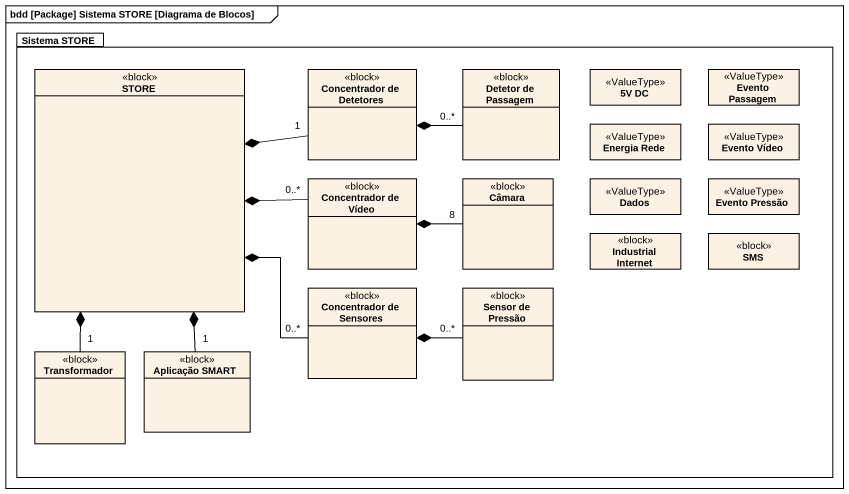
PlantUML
@startuml
mainframe bdd [Package] Sistema STORE [Diagrama de Blocos]
hide circle
hide empty members
package "Sistema STORE" as Sistema_STORE {
  class STORE <<block>>
  class "Concentrador de Detetores" as Concentrador_de_Detetores <<block>>
  class "Detetor de Passagem" as Detetor_de_Passagem <<block>>
  class "5V DC" as c5V_DC <<ValueType>>
  class "Evento Passagem" as Evento_Passagem <<ValueType>>
  class "Energia Rede" as Energia_Rede <<ValueType>>
  class "Evento Vídeo" as Evento_Vídeo <<ValueType>>
  class "Concentrador de Vídeo" as Concentrador_de_Vídeo <<block>>
  class Câmara <<block>>
  class Dados <<ValueType>>
  class "Evento Pressão" as Evento_Pressão <<ValueType>>
  class "Industrial Internet" as Industrial_Internet <<block>>
  class SMS <<block>>
  class "Concentrador de Sensores" as Concentrador_de_Sensores <<block>>
  class "Sensor de Pressão" as Sensor_de_Pressão <<block>>
  class Transformador <<block>>
  class "Aplicação SMART" as Aplicação_SMART <<block>>
}
Concentrador_de_Detetores "1" -left-* STORE
Detetor_de_Passagem "0..*" -left-* Concentrador_de_Detetores
Concentrador_de_Vídeo "0..*" -left-* STORE
Câmara "8" -left-* Concentrador_de_Vídeo
Concentrador_de_Sensores "0..*" -up-* STORE
Sensor_de_Pressão "0..*" -left-* Concentrador_de_Sensores
Transformador "1" -up-* STORE
Aplicação_SMART "1" -up-* STORE
@enduml
